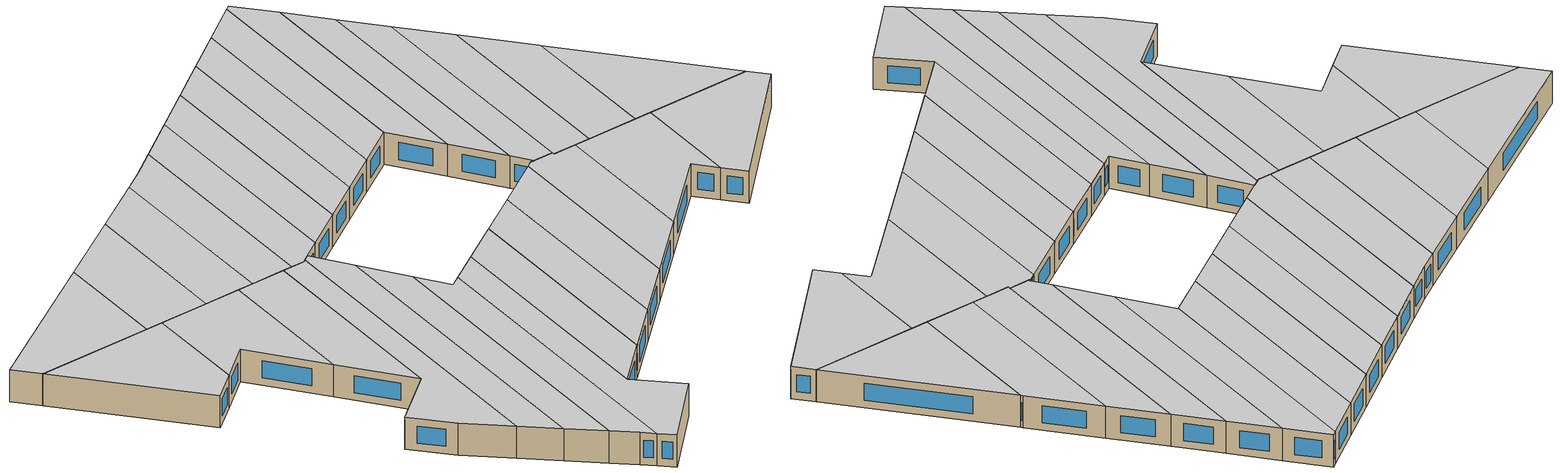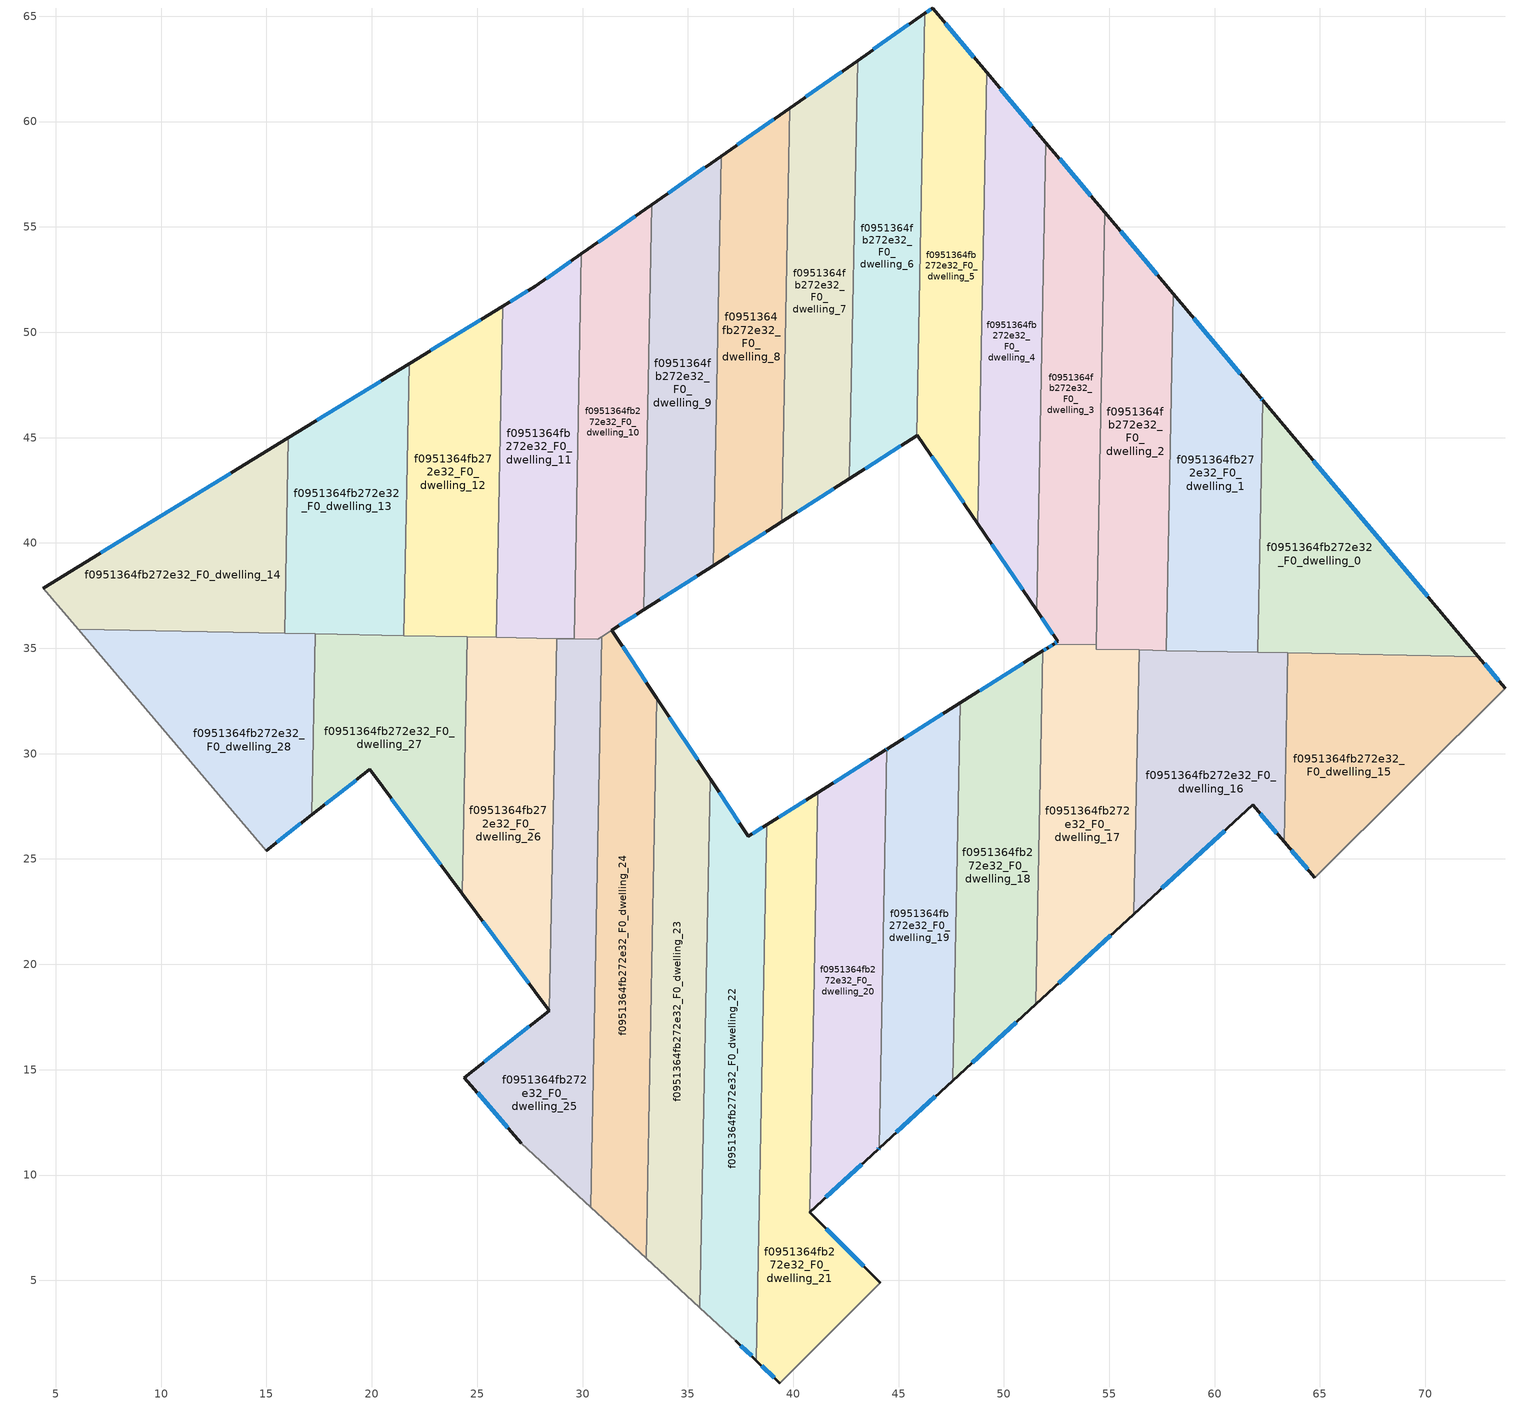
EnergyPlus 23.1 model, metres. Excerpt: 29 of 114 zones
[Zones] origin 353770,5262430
f0951364fb272e32_F0_dwelling_0
 floor ground (EU_floor_Construction): 62.29,46.76 72.52,34.61 62.06,34.81 z0
 wall outside (EU_wall_Construction): 72.52,34.61 62.29,46.76 z0:3
 wall to f0951364fb272e32_F0_dwelling_1 (EU_wall_Construction): 62.29,46.76 62.06,34.81 z0:3
 wall to f0951364fb272e32_F0_dwelling_15 (EU_wall_Construction): 63.48,34.78 72.52,34.61 z0:3
 wall to f0951364fb272e32_F0_dwelling_16 (EU_wall_Construction): 62.06,34.81 63.48,34.78 z0:3
 window (EU_Window_Construction): 70.12,37.46 64.69,43.91 z0.7:2.3
 ceiling to f0951364fb272e32_F1_dwelling_0 (EU_floor_Construction): 72.52,34.61 62.29,46.76 62.06,34.81 z3
f0951364fb272e32_F0_dwelling_1
 floor ground (EU_floor_Construction): 58.03,51.82 62.19,46.88 62.29,46.76 62.06,34.81 57.7,34.89 z0
 wall outside (EU_wall_Construction): 62.29,46.76 62.19,46.88 58.03,51.82 z0:3
 wall to f0951364fb272e32_F0_dwelling_2 (EU_wall_Construction): 58.03,51.82 57.7,34.89 z0:3
 wall to f0951364fb272e32_F0_dwelling_16 (EU_wall_Construction): 57.7,34.89 62.06,34.81 z0:3
 window (EU_Window_Construction): 61.21,48.04 59.01,50.66 / 62.27,46.79 62.21,46.85 z0.7:2.3
 ceiling to f0951364fb272e32_F1_dwelling_1 (EU_floor_Construction): 62.06,34.81 62.29,46.76 62.19,46.88 58.03,51.82 57.7,34.89 z3
f0951364fb272e32_F0_dwelling_10
 floor ground (EU_floor_Construction): 33.29,56.06 32.91,36.83 30.71,35.42 29.6,35.44 29.95,53.72 z0
 wall outside (EU_wall_Construction): 33.29,56.06 29.95,53.72 / 31.4,35.86 32.91,36.83 z0:3
 wall to f0951364fb272e32_F0_dwelling_11 (EU_wall_Construction): 29.95,53.72 29.6,35.44 z0:3
 wall to f0951364fb272e32_F0_dwelling_9 (EU_wall_Construction): 32.91,36.83 33.29,56.06 z0:3
 wall to f0951364fb272e32_F0_dwelling_25 (EU_wall_Construction): 29.6,35.44 30.71,35.42 30.92,35.55 z0:3
 wall to f0951364fb272e32_F0_dwelling_24 (EU_wall_Construction): 30.92,35.55 31.4,35.86 z0:3
 window (EU_Window_Construction): 32.5,55.51 30.73,54.27 / 31.75,36.09 32.56,36.6 z0.7:2.3
 ceiling to f0951364fb272e32_F1_dwelling_10 (EU_floor_Construction): 32.91,36.83 33.29,56.06 29.95,53.72 29.6,35.44 30.71,35.42 z3
f0951364fb272e32_F0_dwelling_11
 floor ground (EU_floor_Construction): 29.95,53.72 29.6,35.44 25.9,35.51 26.2,51.23 27.76,52.18 z0
 wall outside (EU_wall_Construction): 29.95,53.72 27.76,52.18 26.2,51.23 z0:3
 wall to f0951364fb272e32_F0_dwelling_12 (EU_wall_Construction): 26.2,51.23 25.9,35.51 z0:3
 wall to f0951364fb272e32_F0_dwelling_26 (EU_wall_Construction): 25.9,35.51 28.77,35.46 z0:3
 wall to f0951364fb272e32_F0_dwelling_25 (EU_wall_Construction): 28.77,35.46 29.6,35.44 z0:3
 window (EU_Window_Construction): 27.39,51.96 26.57,51.45 / 29.44,53.36 28.27,52.54 z0.7:2.3
 ceiling to f0951364fb272e32_F1_dwelling_11 (EU_floor_Construction): 29.6,35.44 29.95,53.72 27.76,52.18 26.2,51.23 25.9,35.51 z3
f0951364fb272e32_F0_dwelling_12
 floor ground (EU_floor_Construction): 26.2,51.23 25.9,35.51 21.52,35.6 21.77,48.51 z0
 wall outside (EU_wall_Construction): 26.2,51.23 21.77,48.51 z0:3
 wall to f0951364fb272e32_F0_dwelling_13 (EU_wall_Construction): 21.77,48.51 21.52,35.6 z0:3
 wall to f0951364fb272e32_F0_dwelling_27 (EU_wall_Construction): 21.52,35.6 24.53,35.54 z0:3
 wall to f0951364fb272e32_F0_dwelling_26 (EU_wall_Construction): 24.53,35.54 25.9,35.51 z0:3
 window (EU_Window_Construction): 25.16,50.59 22.81,49.15 z0.7:2.3
 ceiling to f0951364fb272e32_F1_dwelling_12 (EU_floor_Construction): 25.9,35.51 26.2,51.23 21.77,48.51 21.52,35.6 z3
f0951364fb272e32_F0_dwelling_13
 floor ground (EU_floor_Construction): 21.77,48.51 21.52,35.6 15.86,35.71 16.04,44.99 z0
 wall outside (EU_wall_Construction): 21.77,48.51 16.04,44.99 z0:3
 wall to f0951364fb272e32_F0_dwelling_14 (EU_wall_Construction): 16.04,44.99 15.86,35.71 z0:3
 wall to f0951364fb272e32_F0_dwelling_28 (EU_wall_Construction): 15.86,35.71 17.31,35.68 z0:3
 wall to f0951364fb272e32_F0_dwelling_27 (EU_wall_Construction): 17.31,35.68 21.52,35.6 z0:3
 window (EU_Window_Construction): 20.42,47.68 17.39,45.82 z0.7:2.3
 ceiling to f0951364fb272e32_F1_dwelling_13 (EU_floor_Construction): 21.52,35.6 21.77,48.51 16.04,44.99 15.86,35.71 z3
f0951364fb272e32_F0_dwelling_14
 floor ground (EU_floor_Construction): 16.04,44.99 15.86,35.71 6.07,35.9 4.41,37.86 z0
 wall outside (EU_wall_Construction): 16.04,44.99 4.41,37.86 z0:3
 wall adiabatic (EU_wall_Construction): 4.41,37.86 6.07,35.9 z0:3
 wall to f0951364fb272e32_F0_dwelling_28 (EU_wall_Construction): 6.07,35.9 15.86,35.71 z0:3
 window (EU_Window_Construction): 13.31,43.32 7.15,39.53 z0.7:2.3
 ceiling to f0951364fb272e32_F1_dwelling_14 (EU_floor_Construction): 15.86,35.71 16.04,44.99 4.41,37.86 6.07,35.9 z3
f0951364fb272e32_F0_dwelling_15
 floor ground (EU_floor_Construction): 72.52,34.61 73.78,33.11 64.75,24.11 63.31,25.81 63.48,34.78 z0
 wall outside (EU_wall_Construction): 63.31,25.81 64.75,24.11 / 73.78,33.11 72.52,34.61 z0:3
 wall to f0951364fb272e32_F0_dwelling_16 (EU_wall_Construction): 63.48,34.78 63.31,25.81 z0:3
 wall adiabatic (EU_wall_Construction): 64.75,24.11 73.78,33.11 z0:3
 window (EU_Window_Construction): 63.65,25.41 64.41,24.5 / 73.49,33.46 72.82,34.26 z0.7:2.3
 ceiling to f0951364fb272e32_F1_dwelling_15 (EU_floor_Construction): 73.78,33.11 72.52,34.61 63.48,34.78 63.31,25.81 64.75,24.11 z3
f0951364fb272e32_F0_dwelling_16
 floor ground (EU_floor_Construction): 63.48,34.78 63.31,25.81 61.82,27.57 56.17,22.38 56.41,34.92 z0
 wall outside (EU_wall_Construction): 56.17,22.38 61.82,27.57 63.31,25.81 z0:3
 wall to f0951364fb272e32_F0_dwelling_17 (EU_wall_Construction): 56.41,34.92 56.17,22.38 z0:3
 wall to f0951364fb272e32_F0_dwelling_2 (EU_wall_Construction): 57.7,34.9 56.41,34.92 z0:3
 window (EU_Window_Construction): 57.5,23.6 60.49,26.35 / 62.17,27.16 62.96,26.22 z0.7:2.3
 ceiling to f0951364fb272e32_F1_dwelling_16 (EU_floor_Construction): 63.31,25.81 63.48,34.78 56.41,34.92 56.17,22.38 61.82,27.57 z3
f0951364fb272e32_F0_dwelling_17
 floor ground (EU_floor_Construction): 56.41,34.92 56.17,22.38 51.52,18.11 51.84,34.88 52.05,35 52.36,35.2 54.38,35.16 54.37,34.96 z0
 wall outside (EU_wall_Construction): 52.36,35.2 52.05,35 51.84,34.88 / 51.52,18.11 56.17,22.38 z0:3
 wall to f0951364fb272e32_F0_dwelling_18 (EU_wall_Construction): 51.84,34.88 51.52,18.11 z0:3
 wall to f0951364fb272e32_F0_dwelling_3 (EU_wall_Construction): 54.38,35.16 52.36,35.2 z0:3
 wall to f0951364fb272e32_F0_dwelling_2 (EU_wall_Construction): 56.41,34.92 54.37,34.96 54.38,35.16 z0:3
 window (EU_Window_Construction): 52,34.97 51.89,34.91 / 52.29,35.15 52.12,35.05 / 52.61,19.11 55.08,21.38 z0.7:2.3
 ceiling to f0951364fb272e32_F1_dwelling_17 (EU_floor_Construction): 56.17,22.38 56.41,34.92 54.37,34.96 54.38,35.16 52.36,35.2 52.05,35 51.84,34.88 51.52,18.11 z3
f0951364fb272e32_F0_dwelling_18
 floor ground (EU_floor_Construction): 51.84,34.88 51.52,18.11 47.57,14.48 47.92,32.41 z0
 wall outside (EU_wall_Construction): 51.84,34.88 47.92,32.41 / 47.57,14.48 51.52,18.11 z0:3
 wall to f0951364fb272e32_F0_dwelling_19 (EU_wall_Construction): 47.92,32.41 47.57,14.48 z0:3
 window (EU_Window_Construction): 50.92,34.3 48.84,32.99 / 48.5,15.33 50.59,17.26 z0.7:2.3
 ceiling to f0951364fb272e32_F1_dwelling_18 (EU_floor_Construction): 51.52,18.11 51.84,34.88 47.92,32.41 47.57,14.48 z3
f0951364fb272e32_F0_dwelling_19
 floor ground (EU_floor_Construction): 47.92,32.41 47.57,14.48 44.08,11.27 44.45,30.22 z0
 wall outside (EU_wall_Construction): 44.08,11.27 47.57,14.48 / 47.92,32.41 44.45,30.22 z0:3
 wall to f0951364fb272e32_F0_dwelling_20 (EU_wall_Construction): 44.45,30.22 44.08,11.27 z0:3
 window (EU_Window_Construction): 44.9,12.03 46.75,13.73 / 47.11,31.89 45.26,30.73 z0.7:2.3
 ceiling to f0951364fb272e32_F1_dwelling_19 (EU_floor_Construction): 47.57,14.48 47.92,32.41 44.45,30.22 44.08,11.27 z3
f0951364fb272e32_F0_dwelling_2
 floor ground (EU_floor_Construction): 54.78,55.69 58.03,51.82 57.7,34.89 54.37,34.96 z0
 wall outside (EU_wall_Construction): 58.03,51.82 54.78,55.69 z0:3
 wall to f0951364fb272e32_F0_dwelling_3 (EU_wall_Construction): 54.78,55.69 54.38,35.16 z0:3
 window (EU_Window_Construction): 57.27,52.73 55.54,54.78 z0.7:2.3
 ceiling to f0951364fb272e32_F1_dwelling_2 (EU_floor_Construction): 57.7,34.89 58.03,51.82 54.78,55.69 54.37,34.96 z3
f0951364fb272e32_F0_dwelling_20
 floor ground (EU_floor_Construction): 44.45,30.22 44.08,11.27 44.03,11.22 40.77,8.24 41.16,28.15 44.4,30.19 z0
 wall outside (EU_wall_Construction): 44.45,30.22 44.4,30.19 41.16,28.15 / 40.77,8.24 44.03,11.22 44.08,11.27 z0:3
 wall to f0951364fb272e32_F0_dwelling_21 (EU_wall_Construction): 41.16,28.15 40.77,8.24 z0:3
 window (EU_Window_Construction): 44.44,30.21 44.41,30.19 / 44.04,11.24 44.07,11.26 / 41.54,8.94 43.26,10.52 / 43.64,29.71 41.92,28.63 z0.7:2.3
 ceiling to f0951364fb272e32_F1_dwelling_20 (EU_floor_Construction): 44.03,11.22 44.08,11.27 44.45,30.22 44.4,30.19 41.16,28.15 40.77,8.24 z3
f0951364fb272e32_F0_dwelling_21
 floor ground (EU_floor_Construction): 41.16,28.15 40.77,8.24 44.13,4.89 39.36,0.13 38.25,1.19 38.74,26.63 z0
 wall outside (EU_wall_Construction): 44.13,4.89 40.77,8.24 / 38.25,1.19 39.36,0.13 / 41.16,28.15 38.74,26.63 z0:3
 wall adiabatic (EU_wall_Construction): 39.36,0.13 44.13,4.89 z0:3
 wall to f0951364fb272e32_F0_dwelling_22 (EU_wall_Construction): 38.74,26.63 38.25,1.19 z0:3
 window (EU_Window_Construction): 43.34,5.68 41.56,7.45 / 38.51,0.94 39.1,0.38 / 40.59,27.79 39.31,26.99 z0.7:2.3
 ceiling to f0951364fb272e32_F1_dwelling_21 (EU_floor_Construction): 44.13,4.89 40.77,8.24 41.16,28.15 38.74,26.63 38.25,1.19 39.36,0.13 z3
f0951364fb272e32_F0_dwelling_22
 floor ground (EU_floor_Construction): 38.74,26.63 38.25,1.19 37.28,2.13 35.57,3.7 36.06,28.81 37.87,26.08 z0
 wall outside (EU_wall_Construction): 38.74,26.63 37.87,26.08 36.06,28.81 / 37.28,2.13 38.25,1.19 z0:3
 wall adiabatic (EU_wall_Construction): 35.57,3.7 37.28,2.13 z0:3
 wall to f0951364fb272e32_F0_dwelling_23 (EU_wall_Construction): 36.06,28.81 35.57,3.7 z0:3
 window (EU_Window_Construction): 37.44,26.72 36.48,28.17 / 38.54,26.5 38.07,26.21 / 37.5,1.91 38.02,1.41 z0.7:2.3
 ceiling to f0951364fb272e32_F1_dwelling_22 (EU_floor_Construction): 38.25,1.19 38.74,26.63 37.87,26.08 36.06,28.81 35.57,3.7 37.28,2.13 z3
f0951364fb272e32_F0_dwelling_23
 floor ground (EU_floor_Construction): 33.53,32.63 36.06,28.81 35.57,3.7 33.02,6.05 z0
 wall outside (EU_wall_Construction): 36.06,28.81 33.53,32.63 z0:3
 wall adiabatic (EU_wall_Construction): 33.02,6.05 35.57,3.7 z0:3
 wall to f0951364fb272e32_F0_dwelling_24 (EU_wall_Construction): 33.53,32.63 33.02,6.05 z0:3
 window (EU_Window_Construction): 35.47,29.7 34.13,31.73 z0.7:2.3
 ceiling to f0951364fb272e32_F1_dwelling_23 (EU_floor_Construction): 35.57,3.7 36.06,28.81 33.53,32.63 33.02,6.05 z3
f0951364fb272e32_F0_dwelling_24
 floor ground (EU_floor_Construction): 31.4,35.86 33.53,32.63 33.02,6.05 30.39,8.47 30.92,35.55 z0
 wall outside (EU_wall_Construction): 33.53,32.63 31.4,35.86 z0:3
 wall to f0951364fb272e32_F0_dwelling_25 (EU_wall_Construction): 30.92,35.55 30.39,8.47 z0:3
 wall adiabatic (EU_wall_Construction): 30.39,8.47 33.02,6.05 z0:3
 window (EU_Window_Construction): 33.03,33.39 31.9,35.1 z0.7:2.3
 ceiling to f0951364fb272e32_F1_dwelling_24 (EU_floor_Construction): 33.02,6.05 33.53,32.63 31.4,35.86 30.92,35.55 30.39,8.47 z3
f0951364fb272e32_F0_dwelling_25
 floor ground (EU_floor_Construction): 30.92,35.55 30.39,8.47 27.09,11.51 24.39,14.63 28.43,17.81 28.77,35.46 30.71,35.42 z0
 wall outside (EU_wall_Construction): 28.43,17.81 24.39,14.63 27.09,11.51 z0:3
 wall to f0951364fb272e32_F0_dwelling_26 (EU_wall_Construction): 28.77,35.46 28.43,17.81 z0:3
 wall adiabatic (EU_wall_Construction): 27.09,11.51 30.39,8.47 z0:3
 window (EU_Window_Construction): 25.03,13.9 26.46,12.24 / 27.48,17.06 25.34,15.37 z0.7:2.3
 ceiling to f0951364fb272e32_F1_dwelling_25 (EU_floor_Construction): 30.39,8.47 30.92,35.55 30.71,35.42 28.77,35.46 28.43,17.81 24.39,14.63 27.09,11.51 z3
f0951364fb272e32_F0_dwelling_26
 floor ground (EU_floor_Construction): 28.77,35.46 28.43,17.81 24.3,23.35 24.53,35.54 z0
 wall outside (EU_wall_Construction): 24.3,23.35 28.43,17.81 z0:3
 wall to f0951364fb272e32_F0_dwelling_27 (EU_wall_Construction): 24.53,35.54 24.3,23.35 z0:3
 window (EU_Window_Construction): 25.27,22.05 27.46,19.11 z0.7:2.3
 ceiling to f0951364fb272e32_F1_dwelling_26 (EU_floor_Construction): 28.43,17.81 28.77,35.46 24.53,35.54 24.3,23.35 z3
f0951364fb272e32_F0_dwelling_27
 floor ground (EU_floor_Construction): 24.53,35.54 24.3,23.35 19.9,29.25 17.14,27.09 17.31,35.68 z0
 wall outside (EU_wall_Construction): 17.14,27.09 19.9,29.25 24.3,23.35 z0:3
 wall to f0951364fb272e32_F0_dwelling_28 (EU_wall_Construction): 17.31,35.68 17.14,27.09 z0:3
 window (EU_Window_Construction): 17.79,27.6 19.25,28.74 / 20.93,27.86 23.26,24.73 z0.7:2.3
 ceiling to f0951364fb272e32_F1_dwelling_27 (EU_floor_Construction): 24.3,23.35 24.53,35.54 17.31,35.68 17.14,27.09 19.9,29.25 z3
f0951364fb272e32_F0_dwelling_28
 floor ground (EU_floor_Construction): 17.31,35.68 17.14,27.09 14.98,25.39 6.07,35.9 z0
 wall outside (EU_wall_Construction): 14.98,25.39 17.14,27.09 z0:3
 wall adiabatic (EU_wall_Construction): 6.07,35.9 14.98,25.39 z0:3
 window (EU_Window_Construction): 15.49,25.79 16.63,26.69 z0.7:2.3
 ceiling to f0951364fb272e32_F1_dwelling_28 (EU_floor_Construction): 17.14,27.09 17.31,35.68 6.07,35.9 14.98,25.39 z3
f0951364fb272e32_F0_dwelling_3
 floor ground (EU_floor_Construction): 51.99,59 54.78,55.69 54.38,35.16 52.36,35.2 52.57,35.33 51.56,36.81 z0
 wall outside (EU_wall_Construction): 51.56,36.81 52.57,35.33 52.36,35.2 / 54.78,55.69 51.99,59 z0:3
 wall to f0951364fb272e32_F0_dwelling_4 (EU_wall_Construction): 51.99,59 51.56,36.81 z0:3
 window (EU_Window_Construction): 51.79,36.46 52.33,35.68 / 54.12,56.47 52.64,58.22 / 52.52,35.3 52.41,35.23 z0.7:2.3
 ceiling to f0951364fb272e32_F1_dwelling_3 (EU_floor_Construction): 54.38,35.16 54.78,55.69 51.99,59 51.56,36.81 52.57,35.33 52.36,35.2 z3
f0951364fb272e32_F0_dwelling_4
 floor ground (EU_floor_Construction): 49.18,62.34 51.99,59 51.56,36.81 48.76,40.91 z0
 wall outside (EU_wall_Construction): 51.99,59 49.18,62.34 / 48.76,40.91 51.56,36.81 z0:3
 wall to f0951364fb272e32_F0_dwelling_5 (EU_wall_Construction): 49.18,62.34 48.76,40.91 z0:3
 window (EU_Window_Construction): 51.33,59.79 49.84,61.56 / 49.42,39.95 50.9,37.77 z0.7:2.3
 ceiling to f0951364fb272e32_F1_dwelling_4 (EU_floor_Construction): 51.56,36.81 51.99,59 49.18,62.34 48.76,40.91 z3
f0951364fb272e32_F0_dwelling_5
 floor ground (EU_floor_Construction): 46.61,65.39 49.18,62.34 48.76,40.91 45.89,45.11 45.85,45.09 46.24,65.13 z0
 wall outside (EU_wall_Construction): 45.85,45.09 45.89,45.11 48.76,40.91 / 49.18,62.34 46.61,65.39 46.24,65.13 z0:3
 wall to f0951364fb272e32_F0_dwelling_6 (EU_wall_Construction): 46.24,65.13 45.85,45.09 z0:3
 window (EU_Window_Construction): 46.57,44.13 48.09,41.9 / 46.52,65.33 46.33,65.19 / 48.57,63.06 47.21,64.67 z0.7:2.3
 ceiling to f0951364fb272e32_F1_dwelling_5 (EU_floor_Construction): 48.76,40.91 49.18,62.34 46.61,65.39 46.24,65.13 45.85,45.09 45.89,45.11 z3
f0951364fb272e32_F0_dwelling_6
 floor ground (EU_floor_Construction): 46.24,65.13 45.85,45.09 42.67,43.05 43.05,62.9 z0
 wall outside (EU_wall_Construction): 46.24,65.13 43.05,62.9 / 42.67,43.05 45.85,45.09 z0:3
 wall to f0951364fb272e32_F0_dwelling_7 (EU_wall_Construction): 43.05,62.9 42.67,43.05 z0:3
 window (EU_Window_Construction): 45.49,64.61 43.8,63.42 / 43.42,43.53 45.11,44.61 z0.7:2.3
 ceiling to f0951364fb272e32_F1_dwelling_6 (EU_floor_Construction): 45.85,45.09 46.24,65.13 43.05,62.9 42.67,43.05 z3
f0951364fb272e32_F0_dwelling_7
 floor ground (EU_floor_Construction): 43.05,62.9 42.67,43.05 39.45,41 39.83,60.64 z0
 wall outside (EU_wall_Construction): 43.05,62.9 39.83,60.64 / 39.45,41 42.67,43.05 z0:3
 wall to f0951364fb272e32_F0_dwelling_8 (EU_wall_Construction): 39.83,60.64 39.45,41 z0:3
 window (EU_Window_Construction): 42.3,62.37 40.59,61.17 / 40.21,41.48 41.91,42.57 z0.7:2.3
 ceiling to f0951364fb272e32_F1_dwelling_7 (EU_floor_Construction): 42.67,43.05 43.05,62.9 39.83,60.64 39.45,41 z3
f0951364fb272e32_F0_dwelling_8
 floor ground (EU_floor_Construction): 39.83,60.64 39.45,41 36.2,38.92 36.58,58.36 z0
 wall outside (EU_wall_Construction): 39.83,60.64 36.58,58.36 / 36.2,38.92 39.45,41 z0:3
 wall to f0951364fb272e32_F0_dwelling_9 (EU_wall_Construction): 36.58,58.36 36.2,38.92 z0:3
 window (EU_Window_Construction): 39.07,60.11 37.34,58.9 / 36.96,39.41 38.69,40.51 z0.7:2.3
 ceiling to f0951364fb272e32_F1_dwelling_8 (EU_floor_Construction): 39.45,41 39.83,60.64 36.58,58.36 36.2,38.92 z3
f0951364fb272e32_F0_dwelling_9
 floor ground (EU_floor_Construction): 36.58,58.36 36.2,38.92 32.91,36.83 33.29,56.06 z0
 wall outside (EU_wall_Construction): 36.58,58.36 33.29,56.06 / 32.91,36.83 36.2,38.92 z0:3
 window (EU_Window_Construction): 35.8,57.82 34.06,56.6 / 33.68,37.32 35.43,38.43 z0.7:2.3
 ceiling to f0951364fb272e32_F1_dwelling_9 (EU_floor_Construction): 36.2,38.92 36.58,58.36 33.29,56.06 32.91,36.83 z3
[Building]
EU S2 Campaign: North Axis=0; Terrain=City; Solar Distribution=FullExterior
[Site:Location]
Budapest.Ferenc.Liszt.Intl.AP: Latitude=47.437; Longitude=19.256; Time Zone=1; Elevation=185
[SizingPeriod:WeatherFileDays]
AnnualSizingPeriod: Begin Month=1; Begin Day of Month=1; End Month=12; End Day of Month=31; Day of Week for Start Day=Monday; Use Weather File Daylight Saving Period=No; Use Weather File Rain and Snow Indicators=No
[MATERIAL]
EU_InternalMass_Material: Roughness=MediumRough; Thickness=0.1; Conductivity=1; Density=1800; Specific Heat=900; Thermal Absorptance=0.9; Solar Absorptance=0.7; Visible Absorptance=0.7
[MATERIAL:NOMASS] Roughness=MediumRough; Thermal Absorptance=0.9; Solar Absorptance=0.7; Visible Absorptance=0.7
Name | Thermal Resistance
EU_wall_NoMass | 0.832559
EU_floor_NoMass | 0.872794
[WINDOWMATERIAL:SIMPLEGLAZINGSYSTEM]
EU_Window_SimpleGlazing: UFactor=2.79869; Solar Heat Gain Coefficient=0.75; Visible Transmittance=0.75
[CONSTRUCTION]
EU_wall_Construction: EU_wall_NoMass
EU_floor_Construction: EU_floor_NoMass
EU_Window_Construction: EU_Window_SimpleGlazing
EU_InternalMass_Construction: EU_InternalMass_Material
[ZONE] Type=1; Multiplier=1; Ceiling Height=autocalculate; Floor Area=autocalculate; Part of Total Floor Area=Yes
Name | Volume
f0951364fb272e32_F0_dwelling_0 | 187.77
f0951364fb272e32_F0_dwelling_1 | 188.67
f0951364fb272e32_F0_dwelling_10 | 187.545
f0951364fb272e32_F0_dwelling_11 | 188.219
f0951364fb272e32_F0_dwelling_12 | 188.211
f0951364fb272e32_F0_dwelling_13 | 188.231
f0951364fb272e32_F0_dwelling_14; f0951364fb272e32_F0_dwelling_2; f0951364fb272e32_F0_dwelling_9 | 188.228
f0951364fb272e32_F0_dwelling_15; f0951364fb272e32_F0_dwelling_23 | 201.651
f0951364fb272e32_F0_dwelling_16 | 201.657
f0951364fb272e32_F0_dwelling_17 | 202.972
f0951364fb272e32_F0_dwelling_18 | 201.64
f0951364fb272e32_F0_dwelling_19 | 189.83
f0951364fb272e32_F0_dwelling_20 | 189.155
f0951364fb272e32_F0_dwelling_21 | 225.987
f0951364fb272e32_F0_dwelling_22 | 201.606
f0951364fb272e32_F0_dwelling_24 | 218.518
f0951364fb272e32_F0_dwelling_25 | 212.333
f0951364fb272e32_F0_dwelling_26 | 189.781
f0951364fb272e32_F0_dwelling_27 | 186.649
f0951364fb272e32_F0_dwelling_28 | 201.662
f0951364fb272e32_F0_dwelling_3 | 186.86
f0951364fb272e32_F0_dwelling_4 | 188.258
f0951364fb272e32_F0_dwelling_5 | 188.225
f0951364fb272e32_F0_dwelling_6 | 188.191
f0951364fb272e32_F0_dwelling_7 | 188.229
f0951364fb272e32_F0_dwelling_8 | 188.202
[INTERNALMASS] Construction=EU_InternalMass_Construction
Name | Zone or ZoneList | Surface Area
f0951364fb272e32_F0_dwelling_0_EU_InternalMass | f0951364fb272e32_F0_dwelling_0 | 62.5877
f0951364fb272e32_F0_dwelling_1_EU_InternalMass | f0951364fb272e32_F0_dwelling_1 | 62.8899
f0951364fb272e32_F0_dwelling_2_EU_InternalMass | f0951364fb272e32_F0_dwelling_2 | 62.7426
f0951364fb272e32_F0_dwelling_3_EU_InternalMass | f0951364fb272e32_F0_dwelling_3 | 62.2856
f0951364fb272e32_F0_dwelling_4_EU_InternalMass | f0951364fb272e32_F0_dwelling_4 | 62.7525
f0951364fb272e32_F0_dwelling_5_EU_InternalMass | f0951364fb272e32_F0_dwelling_5 | 62.7418
f0951364fb272e32_F0_dwelling_6_EU_InternalMass | f0951364fb272e32_F0_dwelling_6 | 62.7303
f0951364fb272e32_F0_dwelling_7_EU_InternalMass | f0951364fb272e32_F0_dwelling_7 | 62.7431
f0951364fb272e32_F0_dwelling_8_EU_InternalMass | f0951364fb272e32_F0_dwelling_8 | 62.7342
f0951364fb272e32_F0_dwelling_9_EU_InternalMass | f0951364fb272e32_F0_dwelling_9 | 62.7426
f0951364fb272e32_F0_dwelling_10_EU_InternalMass | f0951364fb272e32_F0_dwelling_10 | 62.5155
f0951364fb272e32_F0_dwelling_11_EU_InternalMass | f0951364fb272e32_F0_dwelling_11 | 62.7396
f0951364fb272e32_F0_dwelling_12_EU_InternalMass | f0951364fb272e32_F0_dwelling_12 | 62.737
f0951364fb272e32_F0_dwelling_13_EU_InternalMass | f0951364fb272e32_F0_dwelling_13 | 62.7437
f0951364fb272e32_F0_dwelling_14_EU_InternalMass | f0951364fb272e32_F0_dwelling_14 | 62.7427
f0951364fb272e32_F0_dwelling_15_EU_InternalMass | f0951364fb272e32_F0_dwelling_15 | 67.2172
f0951364fb272e32_F0_dwelling_16_EU_InternalMass | f0951364fb272e32_F0_dwelling_16 | 67.219
f0951364fb272e32_F0_dwelling_17_EU_InternalMass | f0951364fb272e32_F0_dwelling_17 | 67.657
f0951364fb272e32_F0_dwelling_18_EU_InternalMass | f0951364fb272e32_F0_dwelling_18 | 67.2134
f0951364fb272e32_F0_dwelling_19_EU_InternalMass | f0951364fb272e32_F0_dwelling_19 | 63.2816
f0951364fb272e32_F0_dwelling_20_EU_InternalMass | f0951364fb272e32_F0_dwelling_20 | 63.0474
f0951364fb272e32_F0_dwelling_21_EU_InternalMass | f0951364fb272e32_F0_dwelling_21 | 75.3275
f0951364fb272e32_F0_dwelling_22_EU_InternalMass | f0951364fb272e32_F0_dwelling_22 | 67.2022
f0951364fb272e32_F0_dwelling_23_EU_InternalMass | f0951364fb272e32_F0_dwelling_23 | 67.2173
f0951364fb272e32_F0_dwelling_24_EU_InternalMass | f0951364fb272e32_F0_dwelling_24 | 72.838
f0951364fb272e32_F0_dwelling_25_EU_InternalMass | f0951364fb272e32_F0_dwelling_25 | 70.7776
f0951364fb272e32_F0_dwelling_26_EU_InternalMass | f0951364fb272e32_F0_dwelling_26 | 63.2594
f0951364fb272e32_F0_dwelling_27_EU_InternalMass | f0951364fb272e32_F0_dwelling_27 | 62.215
f0951364fb272e32_F0_dwelling_28_EU_InternalMass | f0951364fb272e32_F0_dwelling_28 | 67.2205
[OTHEREQUIPMENT] Fuel Type=Electricity; Design Level Calculation Method=Watts/Area; Power per Zone Floor Area=1; Fraction Latent=0; Fraction Radiant=0; Fraction Lost=0; Carbon Dioxide Generation Rate=0; EndUse Subcategory=EU_Step8_InternalGains
Name | Zone or ZoneList or Space or SpaceList | Schedule
EU_Step8_InternalGain_f0951364fb272e32_F0_dwelling_0_f000 | f0951364fb272e32_F0_dwelling_0 | EU_Step8_GainSchedule_f0951364fb272e32_F0_dwelling_0_f000
EU_Step8_InternalGain_f0951364fb272e32_F0_dwelling_1_f000 | f0951364fb272e32_F0_dwelling_1 | EU_Step8_GainSchedule_f0951364fb272e32_F0_dwelling_1_f000
EU_Step8_InternalGain_f0951364fb272e32_F0_dwelling_2_f000 | f0951364fb272e32_F0_dwelling_2 | EU_Step8_GainSchedule_f0951364fb272e32_F0_dwelling_2_f000
EU_Step8_InternalGain_f0951364fb272e32_F0_dwelling_3_f000 | f0951364fb272e32_F0_dwelling_3 | EU_Step8_GainSchedule_f0951364fb272e32_F0_dwelling_3_f000
EU_Step8_InternalGain_f0951364fb272e32_F0_dwelling_4_f000 | f0951364fb272e32_F0_dwelling_4 | EU_Step8_GainSchedule_f0951364fb272e32_F0_dwelling_4_f000
EU_Step8_InternalGain_f0951364fb272e32_F0_dwelling_5_f000 | f0951364fb272e32_F0_dwelling_5 | EU_Step8_GainSchedule_f0951364fb272e32_F0_dwelling_5_f000
EU_Step8_InternalGain_f0951364fb272e32_F0_dwelling_6_f000 | f0951364fb272e32_F0_dwelling_6 | EU_Step8_GainSchedule_f0951364fb272e32_F0_dwelling_6_f000
EU_Step8_InternalGain_f0951364fb272e32_F0_dwelling_7_f000 | f0951364fb272e32_F0_dwelling_7 | EU_Step8_GainSchedule_f0951364fb272e32_F0_dwelling_7_f000
EU_Step8_InternalGain_f0951364fb272e32_F0_dwelling_8_f000 | f0951364fb272e32_F0_dwelling_8 | EU_Step8_GainSchedule_f0951364fb272e32_F0_dwelling_8_f000
EU_Step8_InternalGain_f0951364fb272e32_F0_dwelling_9_f000 | f0951364fb272e32_F0_dwelling_9 | EU_Step8_GainSchedule_f0951364fb272e32_F0_dwelling_9_f000
EU_Step8_InternalGain_f0951364fb272e32_F0_dwelling_10_f000 | f0951364fb272e32_F0_dwelling_10 | EU_Step8_GainSchedule_f0951364fb272e32_F0_dwelling_10_f000
EU_Step8_InternalGain_f0951364fb272e32_F0_dwelling_11_f000 | f0951364fb272e32_F0_dwelling_11 | EU_Step8_GainSchedule_f0951364fb272e32_F0_dwelling_11_f000
EU_Step8_InternalGain_f0951364fb272e32_F0_dwelling_12_f000 | f0951364fb272e32_F0_dwelling_12 | EU_Step8_GainSchedule_f0951364fb272e32_F0_dwelling_12_f000
EU_Step8_InternalGain_f0951364fb272e32_F0_dwelling_13_f000 | f0951364fb272e32_F0_dwelling_13 | EU_Step8_GainSchedule_f0951364fb272e32_F0_dwelling_13_f000
EU_Step8_InternalGain_f0951364fb272e32_F0_dwelling_14_f000 | f0951364fb272e32_F0_dwelling_14 | EU_Step8_GainSchedule_f0951364fb272e32_F0_dwelling_14_f000
EU_Step8_InternalGain_f0951364fb272e32_F0_dwelling_15_f000 | f0951364fb272e32_F0_dwelling_15 | EU_Step8_GainSchedule_f0951364fb272e32_F0_dwelling_15_f000
EU_Step8_InternalGain_f0951364fb272e32_F0_dwelling_16_f000 | f0951364fb272e32_F0_dwelling_16 | EU_Step8_GainSchedule_f0951364fb272e32_F0_dwelling_16_f000
EU_Step8_InternalGain_f0951364fb272e32_F0_dwelling_17_f000 | f0951364fb272e32_F0_dwelling_17 | EU_Step8_GainSchedule_f0951364fb272e32_F0_dwelling_17_f000
EU_Step8_InternalGain_f0951364fb272e32_F0_dwelling_18_f000 | f0951364fb272e32_F0_dwelling_18 | EU_Step8_GainSchedule_f0951364fb272e32_F0_dwelling_18_f000
EU_Step8_InternalGain_f0951364fb272e32_F0_dwelling_19_f000 | f0951364fb272e32_F0_dwelling_19 | EU_Step8_GainSchedule_f0951364fb272e32_F0_dwelling_19_f000
EU_Step8_InternalGain_f0951364fb272e32_F0_dwelling_20_f000 | f0951364fb272e32_F0_dwelling_20 | EU_Step8_GainSchedule_f0951364fb272e32_F0_dwelling_20_f000
EU_Step8_InternalGain_f0951364fb272e32_F0_dwelling_21_f000 | f0951364fb272e32_F0_dwelling_21 | EU_Step8_GainSchedule_f0951364fb272e32_F0_dwelling_21_f000
EU_Step8_InternalGain_f0951364fb272e32_F0_dwelling_22_f000 | f0951364fb272e32_F0_dwelling_22 | EU_Step8_GainSchedule_f0951364fb272e32_F0_dwelling_22_f000
EU_Step8_InternalGain_f0951364fb272e32_F0_dwelling_23_f000 | f0951364fb272e32_F0_dwelling_23 | EU_Step8_GainSchedule_f0951364fb272e32_F0_dwelling_23_f000
EU_Step8_InternalGain_f0951364fb272e32_F0_dwelling_24_f000 | f0951364fb272e32_F0_dwelling_24 | EU_Step8_GainSchedule_f0951364fb272e32_F0_dwelling_24_f000
EU_Step8_InternalGain_f0951364fb272e32_F0_dwelling_25_f000 | f0951364fb272e32_F0_dwelling_25 | EU_Step8_GainSchedule_f0951364fb272e32_F0_dwelling_25_f000
EU_Step8_InternalGain_f0951364fb272e32_F0_dwelling_26_f000 | f0951364fb272e32_F0_dwelling_26 | EU_Step8_GainSchedule_f0951364fb272e32_F0_dwelling_26_f000
EU_Step8_InternalGain_f0951364fb272e32_F0_dwelling_27_f000 | f0951364fb272e32_F0_dwelling_27 | EU_Step8_GainSchedule_f0951364fb272e32_F0_dwelling_27_f000
EU_Step8_InternalGain_f0951364fb272e32_F0_dwelling_28_f000 | f0951364fb272e32_F0_dwelling_28 | EU_Step8_GainSchedule_f0951364fb272e32_F0_dwelling_28_f000
[ZONEVENTILATION:DESIGNFLOWRATE] Schedule=EU_AlwaysOn; Design Flow Rate Calculation Method=AirChanges/Hour; Air Changes per Hour=0.475469; Ventilation Type=Natural; Fan Pressure Rise=0; Fan Total Efficiency=1; Constant Term Coefficient=1; Temperature Term Coefficient=0; Velocity Term Coefficient=0; Velocity Squared Term Coefficient=0; Minimum Indoor Temperature=-100; Maximum Indoor Temperature=100; Delta Temperature=-100; Minimum Outdoor Temperature=-100; Maximum Outdoor Temperature=100; Maximum Wind Speed=40
Name | Zone or ZoneList or Space or SpaceList
EU_ConstantAir_f0951364fb272e32_F0_dwelling_0 | f0951364fb272e32_F0_dwelling_0
EU_ConstantAir_f0951364fb272e32_F0_dwelling_1 | f0951364fb272e32_F0_dwelling_1
EU_ConstantAir_f0951364fb272e32_F0_dwelling_2 | f0951364fb272e32_F0_dwelling_2
EU_ConstantAir_f0951364fb272e32_F0_dwelling_3 | f0951364fb272e32_F0_dwelling_3
EU_ConstantAir_f0951364fb272e32_F0_dwelling_4 | f0951364fb272e32_F0_dwelling_4
EU_ConstantAir_f0951364fb272e32_F0_dwelling_5 | f0951364fb272e32_F0_dwelling_5
EU_ConstantAir_f0951364fb272e32_F0_dwelling_6 | f0951364fb272e32_F0_dwelling_6
EU_ConstantAir_f0951364fb272e32_F0_dwelling_7 | f0951364fb272e32_F0_dwelling_7
EU_ConstantAir_f0951364fb272e32_F0_dwelling_8 | f0951364fb272e32_F0_dwelling_8
EU_ConstantAir_f0951364fb272e32_F0_dwelling_9 | f0951364fb272e32_F0_dwelling_9
EU_ConstantAir_f0951364fb272e32_F0_dwelling_10 | f0951364fb272e32_F0_dwelling_10
EU_ConstantAir_f0951364fb272e32_F0_dwelling_11 | f0951364fb272e32_F0_dwelling_11
EU_ConstantAir_f0951364fb272e32_F0_dwelling_12 | f0951364fb272e32_F0_dwelling_12
EU_ConstantAir_f0951364fb272e32_F0_dwelling_13 | f0951364fb272e32_F0_dwelling_13
EU_ConstantAir_f0951364fb272e32_F0_dwelling_14 | f0951364fb272e32_F0_dwelling_14
EU_ConstantAir_f0951364fb272e32_F0_dwelling_15 | f0951364fb272e32_F0_dwelling_15
EU_ConstantAir_f0951364fb272e32_F0_dwelling_16 | f0951364fb272e32_F0_dwelling_16
EU_ConstantAir_f0951364fb272e32_F0_dwelling_17 | f0951364fb272e32_F0_dwelling_17
EU_ConstantAir_f0951364fb272e32_F0_dwelling_18 | f0951364fb272e32_F0_dwelling_18
EU_ConstantAir_f0951364fb272e32_F0_dwelling_19 | f0951364fb272e32_F0_dwelling_19
EU_ConstantAir_f0951364fb272e32_F0_dwelling_20 | f0951364fb272e32_F0_dwelling_20
EU_ConstantAir_f0951364fb272e32_F0_dwelling_21 | f0951364fb272e32_F0_dwelling_21
EU_ConstantAir_f0951364fb272e32_F0_dwelling_22 | f0951364fb272e32_F0_dwelling_22
EU_ConstantAir_f0951364fb272e32_F0_dwelling_23 | f0951364fb272e32_F0_dwelling_23
EU_ConstantAir_f0951364fb272e32_F0_dwelling_24 | f0951364fb272e32_F0_dwelling_24
EU_ConstantAir_f0951364fb272e32_F0_dwelling_25 | f0951364fb272e32_F0_dwelling_25
EU_ConstantAir_f0951364fb272e32_F0_dwelling_26 | f0951364fb272e32_F0_dwelling_26
EU_ConstantAir_f0951364fb272e32_F0_dwelling_27 | f0951364fb272e32_F0_dwelling_27
EU_ConstantAir_f0951364fb272e32_F0_dwelling_28 | f0951364fb272e32_F0_dwelling_28
[HVACTEMPLATE:THERMOSTAT] Constant Heating Setpoint=20; Constant Cooling Setpoint=50
EU_HeatOnly_f0951364fb272e32_F0_dwelling_0; EU_HeatOnly_f0951364fb272e32_F0_dwelling_1; EU_HeatOnly_f0951364fb272e32_F0_dwelling_2; EU_HeatOnly_f0951364fb272e32_F0_dwelling_3; EU_HeatOnly_f0951364fb272e32_F0_dwelling_4; EU_HeatOnly_f0951364fb272e32_F0_dwelling_5; EU_HeatOnly_f0951364fb272e32_F0_dwelling_6; EU_HeatOnly_f0951364fb272e32_F0_dwelling_7; EU_HeatOnly_f0951364fb272e32_F0_dwelling_8; EU_HeatOnly_f0951364fb272e32_F0_dwelling_9; EU_HeatOnly_f0951364fb272e32_F0_dwelling_10; EU_HeatOnly_f0951364fb272e32_F0_dwelling_11; EU_HeatOnly_f0951364fb272e32_F0_dwelling_12; EU_HeatOnly_f0951364fb272e32_F0_dwelling_13; EU_HeatOnly_f0951364fb272e32_F0_dwelling_14; EU_HeatOnly_f0951364fb272e32_F0_dwelling_15; EU_HeatOnly_f0951364fb272e32_F0_dwelling_16; EU_HeatOnly_f0951364fb272e32_F0_dwelling_17; EU_HeatOnly_f0951364fb272e32_F0_dwelling_18; EU_HeatOnly_f0951364fb272e32_F0_dwelling_19; EU_HeatOnly_f0951364fb272e32_F0_dwelling_20; EU_HeatOnly_f0951364fb272e32_F0_dwelling_21; EU_HeatOnly_f0951364fb272e32_F0_dwelling_22; EU_HeatOnly_f0951364fb272e32_F0_dwelling_23; EU_HeatOnly_f0951364fb272e32_F0_dwelling_24; EU_HeatOnly_f0951364fb272e32_F0_dwelling_25; EU_HeatOnly_f0951364fb272e32_F0_dwelling_26; EU_HeatOnly_f0951364fb272e32_F0_dwelling_27; EU_HeatOnly_f0951364fb272e32_F0_dwelling_28; EU_HeatOnly_f0951364fb272e32_F1_dwelling_0; EU_HeatOnly_f0951364fb272e32_F1_dwelling_1; EU_HeatOnly_f0951364fb272e32_F1_dwelling_2; EU_HeatOnly_f0951364fb272e32_F1_dwelling_3; EU_HeatOnly_f0951364fb272e32_F1_dwelling_4; EU_HeatOnly_f0951364fb272e32_F1_dwelling_5; EU_HeatOnly_f0951364fb272e32_F1_dwelling_6; EU_HeatOnly_f0951364fb272e32_F1_dwelling_7; EU_HeatOnly_f0951364fb272e32_F1_dwelling_8; EU_HeatOnly_f0951364fb272e32_F1_dwelling_9; EU_HeatOnly_f0951364fb272e32_F1_dwelling_10; EU_HeatOnly_f0951364fb272e32_F1_dwelling_11; EU_HeatOnly_f0951364fb272e32_F1_dwelling_12; EU_HeatOnly_f0951364fb272e32_F1_dwelling_13; EU_HeatOnly_f0951364fb272e32_F1_dwelling_14; EU_HeatOnly_f0951364fb272e32_F1_dwelling_15; EU_HeatOnly_f0951364fb272e32_F1_dwelling_16; EU_HeatOnly_f0951364fb272e32_F1_dwelling_17; EU_HeatOnly_f0951364fb272e32_F1_dwelling_18; EU_HeatOnly_f0951364fb272e32_F1_dwelling_19; EU_HeatOnly_f0951364fb272e32_F1_dwelling_20; EU_HeatOnly_f0951364fb272e32_F1_dwelling_21; EU_HeatOnly_f0951364fb272e32_F1_dwelling_22; EU_HeatOnly_f0951364fb272e32_F1_dwelling_23; EU_HeatOnly_f0951364fb272e32_F1_dwelling_24; EU_HeatOnly_f0951364fb272e32_F1_dwelling_25; EU_HeatOnly_f0951364fb272e32_F1_dwelling_26; EU_HeatOnly_f0951364fb272e32_F1_dwelling_27; EU_HeatOnly_f0951364fb272e32_F1_dwelling_28; EU_HeatOnly_f0951364fb272e32_F2_dwelling_0; EU_HeatOnly_f0951364fb272e32_F2_dwelling_1; EU_HeatOnly_f0951364fb272e32_F2_dwelling_2; EU_HeatOnly_f0951364fb272e32_F2_dwelling_3; EU_HeatOnly_f0951364fb272e32_F2_dwelling_4; EU_HeatOnly_f0951364fb272e32_F2_dwelling_5; EU_HeatOnly_f0951364fb272e32_F2_dwelling_6; EU_HeatOnly_f0951364fb272e32_F2_dwelling_7; EU_HeatOnly_f0951364fb272e32_F2_dwelling_8; EU_HeatOnly_f0951364fb272e32_F2_dwelling_9; EU_HeatOnly_f0951364fb272e32_F2_dwelling_10; EU_HeatOnly_f0951364fb272e32_F2_dwelling_11; EU_HeatOnly_f0951364fb272e32_F2_dwelling_12; EU_HeatOnly_f0951364fb272e32_F2_dwelling_13; EU_HeatOnly_f0951364fb272e32_F2_dwelling_14; EU_HeatOnly_f0951364fb272e32_F2_dwelling_15; EU_HeatOnly_f0951364fb272e32_F2_dwelling_16; EU_HeatOnly_f0951364fb272e32_F2_dwelling_17; EU_HeatOnly_f0951364fb272e32_F2_dwelling_18; EU_HeatOnly_f0951364fb272e32_F2_dwelling_19; EU_HeatOnly_f0951364fb272e32_F2_dwelling_20; EU_HeatOnly_f0951364fb272e32_F2_dwelling_21; EU_HeatOnly_f0951364fb272e32_F2_dwelling_22; EU_HeatOnly_f0951364fb272e32_F2_dwelling_23; EU_HeatOnly_f0951364fb272e32_F2_dwelling_24; EU_HeatOnly_f0951364fb272e32_F2_dwelling_25; EU_HeatOnly_f0951364fb272e32_F2_dwelling_26; EU_HeatOnly_f0951364fb272e32_F2_dwelling_27
[HVACTEMPLATE:ZONE:IDEALLOADSAIRSYSTEM] System Availability Schedule=EU_AlwaysOn; Maximum Heating Supply Air Temperature=50; Minimum Cooling Supply Air Temperature=13; Maximum Heating Supply Air Humidity Ratio=0.0156; Minimum Cooling Supply Air Humidity Ratio=0.0077; Heating Limit=NoLimit; Cooling Limit=NoLimit; Heating Availability Schedule=EU_AlwaysOn; Cooling Availability Schedule=EU_CoolingOff; Dehumidification Control Type=ConstantSensibleHeatRatio; Cooling Sensible Heat Ratio=0.7; Dehumidification Setpoint=60; Humidification Control Type=None; Humidification Setpoint=30; Outdoor Air Method=None; Outdoor Air Flow Rate per Person=0.00944; Outdoor Air Flow Rate per Zone Floor Area=0; Outdoor Air Flow Rate per Zone=0; Demand Controlled Ventilation Type=None; Outdoor Air Economizer Type=NoEconomizer; Heat Recovery Type=None; Sensible Heat Recovery Effectiveness=0.7; Latent Heat Recovery Effectiveness=0.65
Name | Template Thermostat
f0951364fb272e32_F0_dwelling_0 | EU_HeatOnly_f0951364fb272e32_F0_dwelling_0
f0951364fb272e32_F0_dwelling_1 | EU_HeatOnly_f0951364fb272e32_F0_dwelling_1
f0951364fb272e32_F0_dwelling_2 | EU_HeatOnly_f0951364fb272e32_F0_dwelling_2
f0951364fb272e32_F0_dwelling_3 | EU_HeatOnly_f0951364fb272e32_F0_dwelling_3
f0951364fb272e32_F0_dwelling_4 | EU_HeatOnly_f0951364fb272e32_F0_dwelling_4
f0951364fb272e32_F0_dwelling_5 | EU_HeatOnly_f0951364fb272e32_F0_dwelling_5
f0951364fb272e32_F0_dwelling_6 | EU_HeatOnly_f0951364fb272e32_F0_dwelling_6
f0951364fb272e32_F0_dwelling_7 | EU_HeatOnly_f0951364fb272e32_F0_dwelling_7
f0951364fb272e32_F0_dwelling_8 | EU_HeatOnly_f0951364fb272e32_F0_dwelling_8
f0951364fb272e32_F0_dwelling_9 | EU_HeatOnly_f0951364fb272e32_F0_dwelling_9
f0951364fb272e32_F0_dwelling_10 | EU_HeatOnly_f0951364fb272e32_F0_dwelling_10
f0951364fb272e32_F0_dwelling_11 | EU_HeatOnly_f0951364fb272e32_F0_dwelling_11
f0951364fb272e32_F0_dwelling_12 | EU_HeatOnly_f0951364fb272e32_F0_dwelling_12
f0951364fb272e32_F0_dwelling_13 | EU_HeatOnly_f0951364fb272e32_F0_dwelling_13
f0951364fb272e32_F0_dwelling_14 | EU_HeatOnly_f0951364fb272e32_F0_dwelling_14
f0951364fb272e32_F0_dwelling_15 | EU_HeatOnly_f0951364fb272e32_F0_dwelling_15
f0951364fb272e32_F0_dwelling_16 | EU_HeatOnly_f0951364fb272e32_F0_dwelling_16
f0951364fb272e32_F0_dwelling_17 | EU_HeatOnly_f0951364fb272e32_F0_dwelling_17
f0951364fb272e32_F0_dwelling_18 | EU_HeatOnly_f0951364fb272e32_F0_dwelling_18
f0951364fb272e32_F0_dwelling_19 | EU_HeatOnly_f0951364fb272e32_F0_dwelling_19
f0951364fb272e32_F0_dwelling_20 | EU_HeatOnly_f0951364fb272e32_F0_dwelling_20
f0951364fb272e32_F0_dwelling_21 | EU_HeatOnly_f0951364fb272e32_F0_dwelling_21
f0951364fb272e32_F0_dwelling_22 | EU_HeatOnly_f0951364fb272e32_F0_dwelling_22
f0951364fb272e32_F0_dwelling_23 | EU_HeatOnly_f0951364fb272e32_F0_dwelling_23
f0951364fb272e32_F0_dwelling_24 | EU_HeatOnly_f0951364fb272e32_F0_dwelling_24
f0951364fb272e32_F0_dwelling_25 | EU_HeatOnly_f0951364fb272e32_F0_dwelling_25
f0951364fb272e32_F0_dwelling_26 | EU_HeatOnly_f0951364fb272e32_F0_dwelling_26
f0951364fb272e32_F0_dwelling_27 | EU_HeatOnly_f0951364fb272e32_F0_dwelling_27
f0951364fb272e32_F0_dwelling_28 | EU_HeatOnly_f0951364fb272e32_F0_dwelling_28
[SIZING:ZONE] Zone Cooling Design Supply Air Temperature Input Method=SupplyAirTemperature; Zone Cooling Design Supply Air Temperature=13; Zone Heating Design Supply Air Temperature Input Method=SupplyAirTemperature; Zone Heating Design Supply Air Temperature=50; Zone Cooling Design Supply Air Humidity Ratio=0.008; Zone Heating Design Supply Air Humidity Ratio=0.008; Cooling Design Air Flow Method=DesignDay; Cooling Design Air Flow Rate=0; Cooling Minimum Air Flow per Zone Floor Area=0.000762; Cooling Minimum Air Flow=0; Cooling Minimum Air Flow Fraction=0.2; Heating Design Air Flow Method=DesignDay; Heating Design Air Flow Rate=0; Heating Maximum Air Flow per Zone Floor Area=0.002032; Heating Maximum Air Flow=0.141576; Heating Maximum Air Flow Fraction=0.3; Account for Dedicated Outdoor Air System=No; Dedicated Outdoor Air System Control Strategy=NeutralSupplyAir; Dedicated Outdoor Air Low Setpoint Temperature for Design=autosize; Dedicated Outdoor Air High Setpoint Temperature for Design=autosize; Zone Load Sizing Method=Sensible Load Only No Latent Load; Zone Latent Cooling Design Supply Air Humidity Ratio Input Method=HumidityRatioDifference; Zone Cooling Design Supply Air Humidity Ratio Difference=0.005; Zone Latent Heating Design Supply Air Humidity Ratio Input Method=HumidityRatioDifference; Zone Humidification Design Supply Air Humidity Ratio Difference=0.005
f0951364fb272e32_F0_dwelling_0; f0951364fb272e32_F0_dwelling_1; f0951364fb272e32_F0_dwelling_2; f0951364fb272e32_F0_dwelling_3; f0951364fb272e32_F0_dwelling_4; f0951364fb272e32_F0_dwelling_5; f0951364fb272e32_F0_dwelling_6; f0951364fb272e32_F0_dwelling_7; f0951364fb272e32_F0_dwelling_8; f0951364fb272e32_F0_dwelling_9; f0951364fb272e32_F0_dwelling_10; f0951364fb272e32_F0_dwelling_11; f0951364fb272e32_F0_dwelling_12; f0951364fb272e32_F0_dwelling_13; f0951364fb272e32_F0_dwelling_14; f0951364fb272e32_F0_dwelling_15; f0951364fb272e32_F0_dwelling_16; f0951364fb272e32_F0_dwelling_17; f0951364fb272e32_F0_dwelling_18; f0951364fb272e32_F0_dwelling_19; f0951364fb272e32_F0_dwelling_20; f0951364fb272e32_F0_dwelling_21; f0951364fb272e32_F0_dwelling_22; f0951364fb272e32_F0_dwelling_23; f0951364fb272e32_F0_dwelling_24; f0951364fb272e32_F0_dwelling_25; f0951364fb272e32_F0_dwelling_26; f0951364fb272e32_F0_dwelling_27; f0951364fb272e32_F0_dwelling_28
[SCHEDULE:CONSTANT]
Name | Hourly Value
EU_AlwaysOn | 1
EU_CoolingOff | 0
[SCHEDULE:FILE] Column Number=1; Rows to Skip at Top=0; Number of Hours of Data=8760; Column Separator=Comma; Interpolate to Timestep=No; Minutes per Item=60; Adjust Schedule for Daylight Savings=Yes
Name | File
EU_Step8_GainSchedule_f0951364fb272e32_F0_dwelling_0_f000 | ../../schedules/f0951364fb272e32/f0951364fb272e32_F0_dwelling_0_f000_gain.csv
EU_Step8_GainSchedule_f0951364fb272e32_F0_dwelling_1_f000 | ../../schedules/f0951364fb272e32/f0951364fb272e32_F0_dwelling_1_f000_gain.csv
EU_Step8_GainSchedule_f0951364fb272e32_F0_dwelling_2_f000 | ../../schedules/f0951364fb272e32/f0951364fb272e32_F0_dwelling_2_f000_gain.csv
EU_Step8_GainSchedule_f0951364fb272e32_F0_dwelling_3_f000 | ../../schedules/f0951364fb272e32/f0951364fb272e32_F0_dwelling_3_f000_gain.csv
EU_Step8_GainSchedule_f0951364fb272e32_F0_dwelling_4_f000 | ../../schedules/f0951364fb272e32/f0951364fb272e32_F0_dwelling_4_f000_gain.csv
EU_Step8_GainSchedule_f0951364fb272e32_F0_dwelling_5_f000 | ../../schedules/f0951364fb272e32/f0951364fb272e32_F0_dwelling_5_f000_gain.csv
EU_Step8_GainSchedule_f0951364fb272e32_F0_dwelling_6_f000 | ../../schedules/f0951364fb272e32/f0951364fb272e32_F0_dwelling_6_f000_gain.csv
EU_Step8_GainSchedule_f0951364fb272e32_F0_dwelling_7_f000 | ../../schedules/f0951364fb272e32/f0951364fb272e32_F0_dwelling_7_f000_gain.csv
EU_Step8_GainSchedule_f0951364fb272e32_F0_dwelling_8_f000 | ../../schedules/f0951364fb272e32/f0951364fb272e32_F0_dwelling_8_f000_gain.csv
EU_Step8_GainSchedule_f0951364fb272e32_F0_dwelling_9_f000 | ../../schedules/f0951364fb272e32/f0951364fb272e32_F0_dwelling_9_f000_gain.csv
EU_Step8_GainSchedule_f0951364fb272e32_F0_dwelling_10_f000 | ../../schedules/f0951364fb272e32/f0951364fb272e32_F0_dwelling_10_f000_gain.csv
EU_Step8_GainSchedule_f0951364fb272e32_F0_dwelling_11_f000 | ../../schedules/f0951364fb272e32/f0951364fb272e32_F0_dwelling_11_f000_gain.csv
EU_Step8_GainSchedule_f0951364fb272e32_F0_dwelling_12_f000 | ../../schedules/f0951364fb272e32/f0951364fb272e32_F0_dwelling_12_f000_gain.csv
EU_Step8_GainSchedule_f0951364fb272e32_F0_dwelling_13_f000 | ../../schedules/f0951364fb272e32/f0951364fb272e32_F0_dwelling_13_f000_gain.csv
EU_Step8_GainSchedule_f0951364fb272e32_F0_dwelling_14_f000 | ../../schedules/f0951364fb272e32/f0951364fb272e32_F0_dwelling_14_f000_gain.csv
EU_Step8_GainSchedule_f0951364fb272e32_F0_dwelling_15_f000 | ../../schedules/f0951364fb272e32/f0951364fb272e32_F0_dwelling_15_f000_gain.csv
EU_Step8_GainSchedule_f0951364fb272e32_F0_dwelling_16_f000 | ../../schedules/f0951364fb272e32/f0951364fb272e32_F0_dwelling_16_f000_gain.csv
EU_Step8_GainSchedule_f0951364fb272e32_F0_dwelling_17_f000 | ../../schedules/f0951364fb272e32/f0951364fb272e32_F0_dwelling_17_f000_gain.csv
EU_Step8_GainSchedule_f0951364fb272e32_F0_dwelling_18_f000 | ../../schedules/f0951364fb272e32/f0951364fb272e32_F0_dwelling_18_f000_gain.csv
EU_Step8_GainSchedule_f0951364fb272e32_F0_dwelling_19_f000 | ../../schedules/f0951364fb272e32/f0951364fb272e32_F0_dwelling_19_f000_gain.csv
EU_Step8_GainSchedule_f0951364fb272e32_F0_dwelling_20_f000 | ../../schedules/f0951364fb272e32/f0951364fb272e32_F0_dwelling_20_f000_gain.csv
EU_Step8_GainSchedule_f0951364fb272e32_F0_dwelling_21_f000 | ../../schedules/f0951364fb272e32/f0951364fb272e32_F0_dwelling_21_f000_gain.csv
EU_Step8_GainSchedule_f0951364fb272e32_F0_dwelling_22_f000 | ../../schedules/f0951364fb272e32/f0951364fb272e32_F0_dwelling_22_f000_gain.csv
EU_Step8_GainSchedule_f0951364fb272e32_F0_dwelling_23_f000 | ../../schedules/f0951364fb272e32/f0951364fb272e32_F0_dwelling_23_f000_gain.csv
EU_Step8_GainSchedule_f0951364fb272e32_F0_dwelling_24_f000 | ../../schedules/f0951364fb272e32/f0951364fb272e32_F0_dwelling_24_f000_gain.csv
EU_Step8_GainSchedule_f0951364fb272e32_F0_dwelling_25_f000 | ../../schedules/f0951364fb272e32/f0951364fb272e32_F0_dwelling_25_f000_gain.csv
EU_Step8_GainSchedule_f0951364fb272e32_F0_dwelling_26_f000 | ../../schedules/f0951364fb272e32/f0951364fb272e32_F0_dwelling_26_f000_gain.csv
EU_Step8_GainSchedule_f0951364fb272e32_F0_dwelling_27_f000 | ../../schedules/f0951364fb272e32/f0951364fb272e32_F0_dwelling_27_f000_gain.csv
EU_Step8_GainSchedule_f0951364fb272e32_F0_dwelling_28_f000 | ../../schedules/f0951364fb272e32/f0951364fb272e32_F0_dwelling_28_f000_gain.csv
